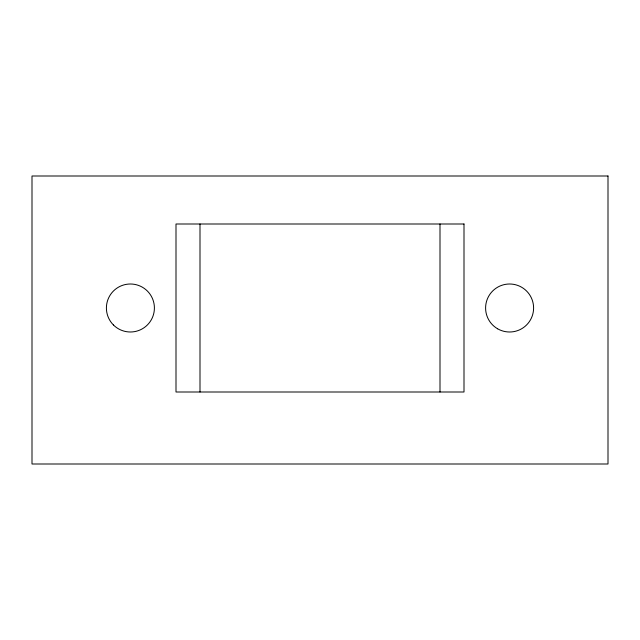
<?xml version="1.0" encoding="UTF-8"?>
<svg xmlns="http://www.w3.org/2000/svg" width="640" height="640" viewBox="0 0 640 640"><rect width="100%" height="100%" fill="white"/><g stroke="black" fill="none" stroke-linecap="round" stroke-linejoin="round"><path stroke-width="0.96" d="M440 224L440 392M200 224L200 392M608 176L32 176L32 464L608 464L608 176M464 224L176 224L176 392L464 392L464 224M113.432 324.968A24 24 0 0 0 153.584 314.208A24 24 0 0 0 124.192 284.816A24 24 0 0 0 113.432 324.968M497.6 328.784A24 24 0 0 0 533.6 308A24 24 0 0 0 497.6 287.216A24 24 0 0 0 497.6 328.784"/></g></svg>
